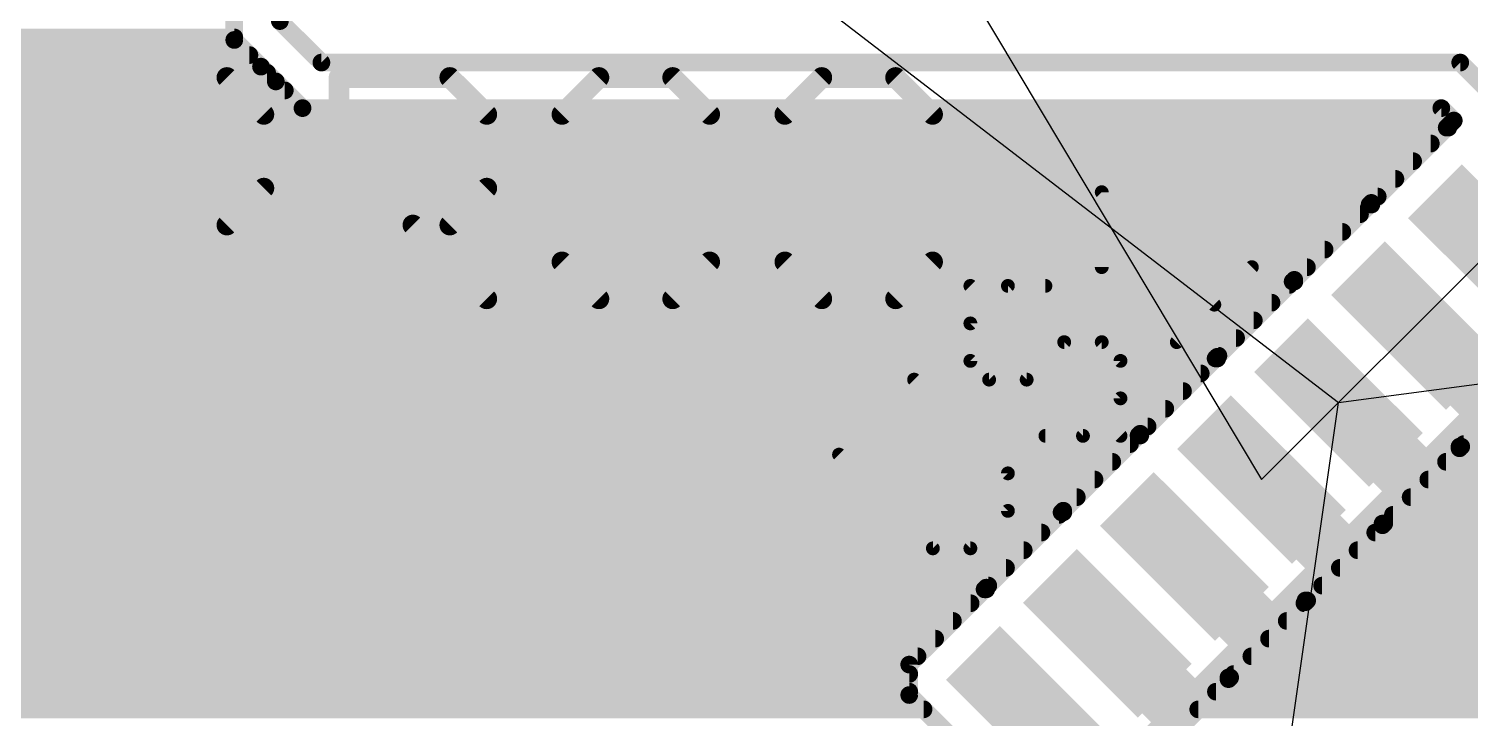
# Model space of a CAD drawing. Extents: x -13 to 61, y -28 to 85.
# Drawn here: x 7.89 to 18.47, y 59.22 to 64.28 of the extents above; entities that cross this region are included whole.
import ezdxf

# ---------------------------------------------------------------- set-up
doc = ezdxf.new("R2010")
doc.units = 0
for name, color, linetype in [('1', 22, 'CONTINUOUS'), ('19', 53, 'CONTINUOUS'), ('21', 253, 'CONTINUOUS'), ('25', 253, 'CONTINUOUS'), ('51', 253, 'CONTINUOUS')]:
    doc.layers.add(name, color=color, linetype=linetype)

# ---------------------------------------------------------------- blocks, each defined once
blk = doc.blocks.new('RECT')
blk.add_solid([(-0.5, -0.5), (0.5, -0.5), (-0.5, 0.5), (0.5, 0.5)])

msp = doc.modelspace()

# ---------------------------------------------------------------- linework, layer by layer
at = {"layer": '1', "const_width": 0.13}
for points in [[(9.73, 64.34), (9.73, 65.73)], [(9.395, 65.0186), (9.395, 64.2012)], [(10.035, 64.035), (9.73, 64.34)], [(0.6492, 64.22), (9.395, 64.22)], [(9.395, 64.2012), (9.5912, 64.005)], [(0.6492, 64.09), (9.5062, 64.09)], [(9.5912, 64.005), (9.7, 63.8962)], [(18.3993, 64.035), (10.035, 64.035)], [(19.2017, 63.2326), (18.3993, 64.035)], [(0.6492, 63.96), (9.6362, 63.96)], [(9.7, 63.8962), (9.8962, 63.7)], [(0.6492, 63.83), (9.7662, 63.83)], [(0.6492, 63.7), (9.8962, 63.7)], [(9.8962, 63.7), (18.2605, 63.7)], [(18.2605, 63.7), (18.3519, 63.6087)], [(0.6492, 63.57), (18.3132, 63.57)], [(18.3519, 63.6087), (18.3121, 63.5689)], [(18.3121, 63.5689), (18.3121, 63.5565)], [(18.2997, 63.5565), (17.7464, 63.0032)], [(18.3121, 63.5565), (18.2997, 63.5565)], [(0.6492, 63.44), (18.1832, 63.44)], [(0.6492, 63.31), (18.0532, 63.31)], [(0.6492, 63.18), (17.9232, 63.18)], [(0.6492, 63.05), (17.7932, 63.05)], [(17.734, 62.9909), (17.1807, 62.4376)], [(17.7464, 62.9909), (17.734, 62.9909)], [(17.7464, 63.0032), (17.7464, 62.9909)], [(0.6492, 62.92), (17.6632, 62.92)], [(0.6492, 62.79), (17.5332, 62.79)], [(0.6492, 62.66), (17.4032, 62.66)], [(0.6492, 62.53), (17.2732, 62.53)], [(0.6492, 62.4), (17.1432, 62.4)], [(17.1683, 62.4252), (16.615, 61.8719)], [(17.1807, 62.4252), (17.1683, 62.4252)], [(17.1807, 62.4376), (17.1807, 62.4252)], [(0.6492, 62.27), (17.0132, 62.27)], [(0.6492, 62.14), (16.8832, 62.14)], [(0.6492, 62.01), (16.7532, 62.01)], [(0.6492, 61.88), (16.6232, 61.88)], [(16.615, 61.8719), (16.615, 61.8595)], [(16.6026, 61.8595), (16.0493, 61.3062)], [(16.615, 61.8595), (16.6026, 61.8595)], [(18.4067, 61.2116), (18.96, 61.7649)], [(0.6492, 61.75), (16.4932, 61.75)], [(0.6492, 61.62), (16.3632, 61.62)], [(0.6492, 61.49), (16.2332, 61.49)], [(0.6492, 61.36), (16.1032, 61.36)], [(0.6492, 61.23), (15.9732, 61.23)], [(16.037, 61.2938), (15.4837, 60.7405)], [(16.0493, 61.2938), (16.037, 61.2938)], [(16.0493, 61.3062), (16.0493, 61.2938)], [(18.4251, 61.23), (31.5749, 61.23)], [(17.841, 60.6459), (18.3943, 61.1992)], [(18.3943, 61.1992), (18.3943, 61.2116)], [(18.3943, 61.2116), (18.4067, 61.2116)], [(0.6492, 61.1), (15.8432, 61.1)], [(18.2951, 61.1), (31.7049, 61.1)], [(0.6492, 60.97), (15.7132, 60.97)], [(18.1651, 60.97), (31.8349, 60.97)], [(0.6492, 60.84), (15.5832, 60.84)], [(18.0351, 60.84), (31.9649, 60.84)], [(0.6492, 60.71), (15.4532, 60.71)], [(15.4713, 60.7281), (14.918, 60.1748)], [(15.4837, 60.7281), (15.4713, 60.7281)], [(15.4837, 60.7405), (15.4837, 60.7281)], [(17.9051, 60.71), (32.0949, 60.71)], [(17.2753, 60.0802), (17.8286, 60.6335)], [(17.8286, 60.6335), (17.8286, 60.6459)], [(17.8286, 60.6459), (17.841, 60.6459)], [(0.6492, 60.58), (15.3232, 60.58)], [(17.7751, 60.58), (32.2249, 60.58)], [(0.6492, 60.45), (15.1932, 60.45)], [(17.6451, 60.45), (32.3549, 60.45)], [(0.6492, 60.32), (15.0632, 60.32)], [(17.5151, 60.32), (32.4849, 60.32)], [(0.6492, 60.19), (14.9332, 60.19)], [(14.918, 60.1748), (14.918, 60.1624)], [(17.3851, 60.19), (32.6149, 60.19)], [(14.9056, 60.1624), (14.3523, 59.6091)], [(14.918, 60.1624), (14.9056, 60.1624)], [(16.7096, 59.5145), (17.2629, 60.0678)], [(17.2629, 60.0678), (17.2629, 60.0802)], [(17.2629, 60.0802), (17.2753, 60.0802)], [(0.6492, 60.06), (14.8032, 60.06)], [(17.2551, 60.06), (32.7449, 60.06)], [(0.6492, 59.93), (14.6732, 59.93)], [(17.1251, 59.93), (32.8749, 59.93)], [(0.6492, 59.8), (14.5432, 59.8)], [(16.9951, 59.8), (33.0049, 59.8)], [(0.6492, 59.67), (14.4132, 59.67)], [(16.8651, 59.67), (33.1349, 59.67)], [(0.6492, 59.54), (14.3523, 59.54)], [(14.3523, 59.6091), (14.3523, 59.3855)], [(16.7351, 59.54), (33.2649, 59.54)], [(16.144, 58.9488), (16.6972, 59.5021)], [(16.6972, 59.5021), (16.6972, 59.5145)], [(16.6972, 59.5145), (16.7096, 59.5145)], [(0.6492, 59.41), (14.3523, 59.41)], [(14.3523, 59.3855), (15.3546, 58.3832)], [(16.6051, 59.41), (33.3949, 59.41)], [(0.6492, 59.28), (14.4577, 59.28)], [(16.4751, 59.28), (33.5249, 59.28)]]:
    msp.add_lwpolyline(points, dxfattribs=at)
at = {"layer": '1', "const_width": 0.065}
for points in [[(9.6975, 64.34, 1), (9.7625, 64.34)], [(9.418, 64.2242, 1), (9.372, 64.1783)], [(9.395, 64.1875, 1), (9.395, 64.2525)], [(9.3625, 64.2012, 1), (9.4275, 64.2012)], [(9.5062, 64.0575, 1), (9.5062, 64.1225)], [(9.6142, 64.028, 1), (9.5683, 63.982)], [(9.5683, 63.982, 1), (9.6142, 64.028)], [(10.035, 64.0675, 1), (10.035, 64.0025)], [(10.012, 64.012, 1), (10.058, 64.058)], [(18.4223, 64.058, 1), (18.3763, 64.012)], [(18.3993, 64.0025, 1), (18.3993, 64.0675)], [(9.6362, 63.9275, 1), (9.6362, 63.9925)], [(9.723, 63.9192, 1), (9.677, 63.8733)], [(9.677, 63.8733, 1), (9.723, 63.9192)], [(9.7662, 63.7975, 1), (9.7662, 63.8625)], [(9.8962, 63.7325, 1), (9.8962, 63.6675)], [(9.8733, 63.677, 1), (9.9192, 63.723)], [(9.8962, 63.6675, 1), (9.8962, 63.7325)], [(18.2835, 63.723, 1), (18.2376, 63.677)], [(18.2605, 63.6675, 1), (18.2605, 63.7325)], [(18.3446, 63.5689, 1), (18.2796, 63.5689)], [(18.2891, 63.5919, 1), (18.3351, 63.5459)], [(18.3132, 63.5375, 1), (18.3132, 63.6025)], [(18.3748, 63.5857, 1), (18.3289, 63.6317)], [(18.3289, 63.5857, 1), (18.3748, 63.6317)], [(18.2997, 63.589, 1), (18.2997, 63.524)], [(18.3227, 63.5336, 1), (18.2767, 63.5795)], [(18.2796, 63.5565, 1), (18.3446, 63.5565)], [(18.3121, 63.524, 1), (18.3121, 63.589)], [(18.1832, 63.4075, 1), (18.1832, 63.4725)], [(18.0532, 63.2775, 1), (18.0532, 63.3425)], [(17.9232, 63.1475, 1), (17.9232, 63.2125)], [(17.7932, 63.0175, 1), (17.7932, 63.0825)], [(17.734, 63.0234, 1), (17.734, 62.9584)], [(17.757, 62.9679, 1), (17.711, 63.0138)], [(17.7789, 63.0032, 1), (17.7139, 63.0032)], [(17.7234, 63.0262, 1), (17.7694, 62.9803)], [(17.7139, 62.9909, 1), (17.7789, 62.9909)], [(17.7464, 62.9584, 1), (17.7464, 63.0234)], [(17.6632, 62.8875, 1), (17.6632, 62.9525)], [(17.5332, 62.7575, 1), (17.5332, 62.8225)], [(17.4032, 62.6275, 1), (17.4032, 62.6925)], [(17.2732, 62.4975, 1), (17.2732, 62.5625)], [(17.1683, 62.4577, 1), (17.1683, 62.3927)], [(17.1432, 62.3675, 1), (17.1432, 62.4325)], [(17.1913, 62.4022, 1), (17.1453, 62.4481)], [(17.2132, 62.4376, 1), (17.1482, 62.4376)], [(17.1577, 62.4605, 1), (17.2037, 62.4146)], [(17.1807, 62.3927, 1), (17.1807, 62.4577)], [(17.1482, 62.4252, 1), (17.2132, 62.4252)], [(17.0132, 62.2375, 1), (17.0132, 62.3025)], [(16.8832, 62.1075, 1), (16.8832, 62.1725)], [(16.7532, 61.9775, 1), (16.7532, 62.0425)], [(16.6475, 61.8719, 1), (16.5825, 61.8719)], [(16.6232, 61.8475, 1), (16.6232, 61.9125)], [(16.6026, 61.892, 1), (16.6026, 61.827)], [(16.6256, 61.8365, 1), (16.5797, 61.8825)], [(16.592, 61.8949, 1), (16.638, 61.8489)], [(16.5825, 61.8595, 1), (16.6475, 61.8595)], [(16.615, 61.827, 1), (16.615, 61.892)], [(16.4932, 61.7175, 1), (16.4932, 61.7825)], [(16.3632, 61.5875, 1), (16.3632, 61.6525)], [(16.2332, 61.4575, 1), (16.2332, 61.5225)], [(16.1032, 61.3275, 1), (16.1032, 61.3925)], [(15.9732, 61.1975, 1), (15.9732, 61.2625)], [(16.037, 61.3263, 1), (16.037, 61.2613)], [(16.0599, 61.2708, 1), (16.014, 61.3168)], [(16.0818, 61.3062, 1), (16.0168, 61.3062)], [(16.0168, 61.2938, 1), (16.0818, 61.2938)], [(16.0264, 61.3292, 1), (16.0723, 61.2832)], [(16.0493, 61.2613, 1), (16.0493, 61.3263)], [(18.4251, 61.2625, 1), (18.4251, 61.1975)], [(18.4268, 61.2116, 1), (18.3618, 61.2116)], [(18.3943, 61.2441, 1), (18.3943, 61.1791)], [(18.3618, 61.1992, 1), (18.4268, 61.1992)], [(18.4173, 61.1762, 1), (18.3713, 61.2222)], [(18.3837, 61.2346, 1), (18.4297, 61.1886)], [(18.4067, 61.1791, 1), (18.4067, 61.2441)], [(15.8432, 61.0675, 1), (15.8432, 61.1325)], [(18.2951, 61.1325, 1), (18.2951, 61.0675)], [(15.7132, 60.9375, 1), (15.7132, 61.0025)], [(18.1651, 61.0025, 1), (18.1651, 60.9375)], [(15.5832, 60.8075, 1), (15.5832, 60.8725)], [(18.0351, 60.8725, 1), (18.0351, 60.8075)], [(15.4713, 60.7606, 1), (15.4713, 60.6956)], [(15.4942, 60.7051, 1), (15.4483, 60.7511)], [(15.5162, 60.7405, 1), (15.4512, 60.7405)], [(15.4607, 60.7635, 1), (15.5066, 60.7175)], [(15.4532, 60.6775, 1), (15.4532, 60.7425)], [(15.4837, 60.6956, 1), (15.4837, 60.7606)], [(17.9051, 60.7425, 1), (17.9051, 60.6775)], [(15.4512, 60.7281, 1), (15.5162, 60.7281)], [(17.8611, 60.6459, 1), (17.7961, 60.6459)], [(17.8286, 60.6784, 1), (17.8286, 60.6134)], [(17.7961, 60.6335, 1), (17.8611, 60.6335)], [(17.8516, 60.6105, 1), (17.8056, 60.6565)], [(17.818, 60.6689, 1), (17.864, 60.6229)], [(17.841, 60.6134, 1), (17.841, 60.6784)], [(15.3232, 60.5475, 1), (15.3232, 60.6125)], [(17.7751, 60.6125, 1), (17.7751, 60.5475)], [(15.1932, 60.4175, 1), (15.1932, 60.4825)], [(17.6451, 60.4825, 1), (17.6451, 60.4175)], [(15.0632, 60.2875, 1), (15.0632, 60.3525)], [(17.5151, 60.3525, 1), (17.5151, 60.2875)], [(14.9505, 60.1748, 1), (14.8855, 60.1748)], [(14.9332, 60.1575, 1), (14.9332, 60.2225)], [(17.3851, 60.2225, 1), (17.3851, 60.1575)], [(14.9056, 60.1949, 1), (14.9056, 60.1299)], [(14.9286, 60.1394, 1), (14.8826, 60.1854)], [(14.895, 60.1978, 1), (14.941, 60.1518)], [(14.8855, 60.1624, 1), (14.9505, 60.1624)], [(14.918, 60.1299, 1), (14.918, 60.1949)], [(17.2954, 60.0802, 1), (17.2304, 60.0802)], [(17.2629, 60.1127, 1), (17.2629, 60.0477)], [(17.2859, 60.0448, 1), (17.24, 60.0908)], [(17.2523, 60.1032, 1), (17.2983, 60.0572)], [(17.2753, 60.0477, 1), (17.2753, 60.1127)], [(14.8032, 60.0275, 1), (14.8032, 60.0925)], [(17.2551, 60.0925, 1), (17.2551, 60.0275)], [(17.2304, 60.0678, 1), (17.2954, 60.0678)], [(14.6732, 59.8975, 1), (14.6732, 59.9625)], [(17.1251, 59.9625, 1), (17.1251, 59.8975)], [(14.5432, 59.7675, 1), (14.5432, 59.8325)], [(16.9951, 59.8325, 1), (16.9951, 59.7675)], [(14.4132, 59.6375, 1), (14.4132, 59.7025)], [(16.8651, 59.7025, 1), (16.8651, 59.6375)], [(14.3848, 59.6091, 1), (14.3198, 59.6091)], [(14.3293, 59.6321, 1), (14.3753, 59.5862)], [(14.3523, 59.5075, 1), (14.3523, 59.5725)], [(16.7351, 59.5725, 1), (16.7351, 59.5075)], [(16.7297, 59.5145, 1), (16.6647, 59.5145)], [(16.6972, 59.547, 1), (16.6972, 59.482)], [(16.6647, 59.5021, 1), (16.7297, 59.5021)], [(16.7202, 59.4791, 1), (16.6743, 59.5251)], [(16.6867, 59.5375, 1), (16.7326, 59.4915)], [(16.7096, 59.482, 1), (16.7096, 59.547)], [(14.3753, 59.4084, 1), (14.3293, 59.3625)], [(14.3198, 59.3855, 1), (14.3848, 59.3855)], [(14.3523, 59.3775, 1), (14.3523, 59.4425)], [(16.6051, 59.4425, 1), (16.6051, 59.3775)], [(14.4577, 59.2475, 1), (14.4577, 59.3125)], [(16.4751, 59.3125, 1), (16.4751, 59.2475)]]:
    msp.add_lwpolyline(points, format="xyb", dxfattribs=at)
at = {"layer": '19'}
for p, q in [((12.96, 67.63), (16.939, 60.9698)), ((16.939, 60.9698), (21.4645, 65.4953)), ((13, 65), (17.5047, 61.5355)), ((17.5047, 61.5355), (21, 62)), ((17, 58), (17.5047, 61.5355))]:
    msp.add_line(p, q, dxfattribs=at)
at = {"layer": '21', "const_width": 0.1524}
for points in [[(15.3551, 58.3055), (25, 67.9504)], [(8.5276, 62.2982), (8.5276, 63.9252)], [(8.5276, 63.9252), (9.3411, 63.9252)], [(9.3411, 63.9252), (9.6122, 63.654)], [(10.1647, 62.2982), (10.1647, 63.9252)], [(10.1647, 63.9252), (10.9782, 63.9252)], [(10.9782, 63.9252), (11.2494, 63.654)], [(12.073, 63.9252), (11.8019, 63.654)], [(12.6154, 63.9252), (12.073, 63.9252)], [(12.8865, 63.654), (12.6154, 63.9252)], [(13.7102, 63.9252), (13.439, 63.654)], [(14.2525, 63.9252), (13.7102, 63.9252)], [(14.5237, 63.654), (14.2525, 63.9252)], [(9.6122, 63.654), (9.6122, 63.1117)], [(11.2494, 63.654), (11.2494, 63.1117)], [(11.8019, 63.654), (11.8019, 62.5694)], [(12.8865, 62.5694), (12.8865, 63.654)], [(13.439, 63.654), (13.439, 62.5694)], [(9.6122, 63.1117), (9.3411, 62.8405)], [(11.2494, 63.1117), (10.9782, 62.8405)], [(14.5237, 63.1117), (13.9814, 63.1117)], [(14.5237, 62.5694), (14.5237, 63.1117)], [(9.3411, 62.8405), (8.5276, 62.8405)], [(10.9782, 62.8405), (10.1647, 62.8405)], [(10.7071, 62.8405), (11.2494, 62.2982)], [(11.8019, 62.5694), (12.073, 62.2982)], [(12.6154, 62.2982), (12.8865, 62.5694)], [(13.439, 62.5694), (13.7102, 62.2982)], [(14.2525, 62.2982), (14.5237, 62.5694)], [(12.073, 62.2982), (12.6154, 62.2982)], [(13.7102, 62.2982), (14.2525, 62.2982)]]:
    msp.add_lwpolyline(points, dxfattribs=at)
at = {"layer": '21', "const_width": 0.0762}
for points in [[(8.5657, 63.9252, 1), (8.4895, 63.9252)], [(8.5276, 63.9633, 1), (8.5276, 63.8871)], [(9.368, 63.9521, 1), (9.3141, 63.8982)], [(9.3411, 63.8871, 1), (9.3411, 63.9633)], [(10.2028, 63.9252, 1), (10.1266, 63.9252)], [(10.1647, 63.9633, 1), (10.1647, 63.8871)], [(11.0052, 63.9521, 1), (10.9513, 63.8982)], [(10.9782, 63.8871, 1), (10.9782, 63.9633)], [(12.073, 63.9633, 1), (12.073, 63.8871)], [(12.1, 63.8982, 1), (12.0461, 63.9521)], [(12.6423, 63.9521, 1), (12.5884, 63.8982)], [(12.6154, 63.8871, 1), (12.6154, 63.9633)], [(13.7102, 63.9633, 1), (13.7102, 63.8871)], [(13.7371, 63.8982, 1), (13.6833, 63.9521)], [(14.2795, 63.9521, 1), (14.2256, 63.8982)], [(14.2525, 63.8871, 1), (14.2525, 63.9633)], [(9.6503, 63.654, 1), (9.5741, 63.654)], [(11.2875, 63.654, 1), (11.2113, 63.654)], [(11.84, 63.654, 1), (11.7638, 63.654)], [(12.9246, 63.654, 1), (12.8484, 63.654)], [(13.4771, 63.654, 1), (13.4009, 63.654)], [(9.5853, 63.6271, 1), (9.6392, 63.681)], [(11.2224, 63.6271, 1), (11.2763, 63.681)], [(11.7749, 63.681, 1), (11.8288, 63.6271)], [(12.8596, 63.6271, 1), (12.9135, 63.681)], [(13.4121, 63.681, 1), (13.466, 63.6271)], [(14.4968, 63.6271, 1), (14.5506, 63.681)], [(9.5741, 63.1117, 1), (9.6503, 63.1117)], [(9.6392, 63.0848, 1), (9.5853, 63.1386)], [(11.2113, 63.1117, 1), (11.2875, 63.1117)], [(11.2763, 63.0848, 1), (11.2224, 63.1386)], [(13.9814, 63.1498, 1), (13.9814, 63.0736)], [(14.5618, 63.1117, 1), (14.4856, 63.1117)], [(14.5237, 63.0736, 1), (14.5237, 63.1498)], [(8.5276, 62.8786, 1), (8.5276, 62.8024)], [(9.3141, 62.8675, 1), (9.368, 62.8136)], [(9.3411, 62.8024, 1), (9.3411, 62.8786)], [(10.1647, 62.8786, 1), (10.1647, 62.8024)], [(10.734, 62.8675, 1), (10.6801, 62.8136)], [(10.9513, 62.8675, 1), (11.0052, 62.8136)], [(10.9782, 62.8024, 1), (10.9782, 62.8786)], [(11.8288, 62.5963, 1), (11.7749, 62.5424)], [(11.7638, 62.5694, 1), (11.84, 62.5694)], [(12.8484, 62.5694, 1), (12.9246, 62.5694)], [(12.9135, 62.5424, 1), (12.8596, 62.5963)], [(13.466, 62.5963, 1), (13.4121, 62.5424)], [(13.4009, 62.5694, 1), (13.4771, 62.5694)], [(14.4856, 62.5694, 1), (14.5618, 62.5694)], [(14.5506, 62.5424, 1), (14.4968, 62.5963)], [(11.2224, 62.2713, 1), (11.2763, 62.3251)], [(12.073, 62.3363, 1), (12.073, 62.2601)], [(12.0461, 62.2713, 1), (12.1, 62.3251)], [(12.5884, 62.3251, 1), (12.6423, 62.2713)], [(12.6154, 62.2601, 1), (12.6154, 62.3363)], [(13.7102, 62.3363, 1), (13.7102, 62.2601)], [(13.6833, 62.2713, 1), (13.7371, 62.3251)], [(14.2256, 62.3251, 1), (14.2795, 62.2713)], [(14.2525, 62.2601, 1), (14.2525, 62.3363)], [(8.4895, 62.2982, 1), (8.5657, 62.2982)], [(10.1266, 62.2982, 1), (10.2028, 62.2982)]]:
    msp.add_lwpolyline(points, format="xyb", dxfattribs=at)
at = {"layer": '25', "const_width": 0.1016}
for points in [[(15.7662, 62.5309), (15.7662, 63.0822)], [(15.7662, 63.0822), (16.5931, 62.2553)], [(16.3175, 61.9797), (16.8688, 62.5309)], [(14.8015, 62.1175), (15.0772, 62.3931)], [(14.8015, 62.3931), (15.9041, 61.2906)], [(15.0772, 62.3931), (15.3528, 62.3931)], [(14.8015, 61.8418), (14.8015, 62.1175)], [(15.4906, 61.9797), (15.215, 61.704)], [(15.7662, 61.9797), (15.4906, 61.9797)], [(15.9041, 61.8418), (15.7662, 61.9797)], [(14.9394, 61.704), (14.8015, 61.8418)], [(15.9041, 61.5662), (15.9041, 61.8418)], [(15.0772, 61.015), (14.3881, 61.704)], [(15.215, 61.704), (14.9394, 61.704)], [(15.6284, 61.2906), (15.9041, 61.5662)], [(15.3528, 61.2906), (15.6284, 61.2906)], [(13.8368, 61.1528), (14.5259, 60.4637)], [(15.0772, 60.7393), (15.0772, 61.015)], [(14.8015, 60.4637), (15.0772, 60.7393)], [(14.5259, 60.4637), (14.8015, 60.4637)]]:
    msp.add_lwpolyline(points, dxfattribs=at)
at = {"layer": '25', "const_width": 0.0508}
for points in [[(15.7916, 63.0822, 1), (15.7408, 63.0822)], [(15.7842, 63.1001, 1), (15.7483, 63.0642)], [(16.8867, 62.513, 1), (16.8508, 62.5489)], [(15.7408, 62.5309, 1), (15.7916, 62.5309)], [(14.8195, 62.4111, 1), (14.7836, 62.3751)], [(15.0772, 62.4185, 1), (15.0772, 62.3677)], [(15.0951, 62.3751, 1), (15.0592, 62.4111)], [(15.3528, 62.3677, 1), (15.3528, 62.4185)], [(16.5752, 62.2373, 1), (16.6111, 62.2732)], [(14.8269, 62.1175, 1), (14.7761, 62.1175)], [(14.7836, 62.1354, 1), (14.8195, 62.0995)], [(15.4906, 62.0051, 1), (15.4906, 61.9543)], [(15.5086, 61.9617, 1), (15.4727, 61.9976)], [(15.7842, 61.9976, 1), (15.7483, 61.9617)], [(15.7662, 61.9543, 1), (15.7662, 62.0051)], [(16.2995, 61.9976, 1), (16.3355, 61.9617)], [(14.7761, 61.8418, 1), (14.8269, 61.8418)], [(14.8195, 61.8598, 1), (14.7836, 61.8239)], [(15.9295, 61.8418, 1), (15.8787, 61.8418)], [(15.8861, 61.8239, 1), (15.922, 61.8598)], [(14.4061, 61.722, 1), (14.3701, 61.6861)], [(14.9394, 61.7294, 1), (14.9394, 61.6786)], [(14.9214, 61.6861, 1), (14.9573, 61.722)], [(15.197, 61.722, 1), (15.2329, 61.6861)], [(15.215, 61.6786, 1), (15.215, 61.7294)], [(15.922, 61.5483, 1), (15.8861, 61.5842)], [(15.8787, 61.5662, 1), (15.9295, 61.5662)], [(15.3528, 61.316, 1), (15.3528, 61.2652)], [(15.6105, 61.3085, 1), (15.6464, 61.2726)], [(15.6284, 61.2652, 1), (15.6284, 61.316)], [(15.8861, 61.2726, 1), (15.922, 61.3085)], [(13.8548, 61.1707, 1), (13.8189, 61.1348)], [(15.1026, 61.015, 1), (15.0518, 61.015)], [(15.0592, 60.997, 1), (15.0951, 61.0329)], [(15.0951, 60.7214, 1), (15.0592, 60.7573)], [(15.0518, 60.7393, 1), (15.1026, 60.7393)], [(14.5259, 60.4891, 1), (14.5259, 60.4383)], [(14.5079, 60.4457, 1), (14.5439, 60.4817)], [(14.7836, 60.4817, 1), (14.8195, 60.4457)], [(14.8015, 60.4383, 1), (14.8015, 60.4891)]]:
    msp.add_lwpolyline(points, format="xyb", dxfattribs=at)

# ---------------------------------------------------------------- block references
at = {"layer": '1', "xscale": 0.5588, "yscale": 1.1938, "rotation": 45}
for p in [(18.636, 62.6669), (18.0704, 62.1012), (17.5047, 61.5355), (16.939, 60.9698), (16.3733, 60.4042), (15.8076, 59.8385), (15.2419, 59.2728)]:
    msp.add_blockref('RECT', p, dxfattribs=at)
at = {"layer": '51', "xscale": 1.0922, "yscale": 0.4572, "rotation": 315}
for p in [(18.7499, 62.5442), (18.1842, 61.9785), (17.6185, 61.4128), (17.0528, 60.8471), (16.4871, 60.2814), (15.9215, 59.7157), (15.3558, 59.15)]:
    msp.add_blockref('RECT', p, dxfattribs=at)

doc.saveas('drawing.dxf')
